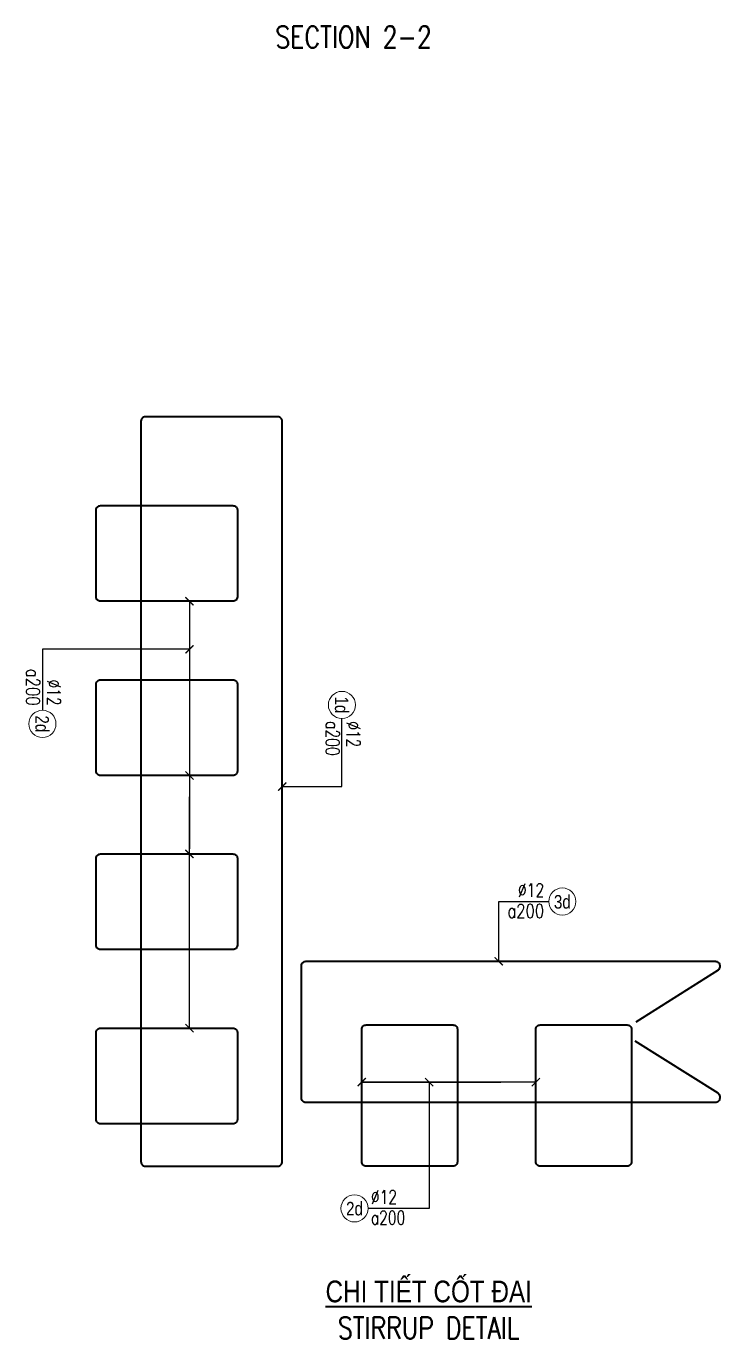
# Model space of a CAD drawing. Header units: millimetres. Extents: x -642477 to 1168880, y -27982 to 330379.
# Drawn here: x 902900 to 912474, y 66284 to 84414 of the extents above; entities that cross this region are included whole.
import ezdxf
from ezdxf.enums import TextEntityAlignment as Align

# ---------------------------------------------------------------- set-up
doc = ezdxf.new("R2010")
doc.units = ezdxf.units.MM
doc.layers.get('0').update_dxf_attribs({"lineweight": 20})
for name, color, linetype, lineweight in [('NDC_S_DIM', 1, 'Continuous', 15), ('NDC_S_ENG TITLE', 3, 'Continuous', 20), ('NDC_S_LEADER', 1, 'Continuous', 15), ('NDC_S_REBAR', 4, 'Continuous', 35), ('NDC_S_VN TEXT', 7, 'Continuous', 20), ('NDC_S_VN TITLE', 6, 'Continuous', 35)]:
    doc.layers.add(name, color=color, linetype=linetype, lineweight=lineweight)
doc.styles.add('ARIAL', font='arial.ttf', dxfattribs={"width": 0.8})
doc.styles.add('NDC_ARIAL', font='arial.ttf', dxfattribs={"width": 0.85})
doc.styles.add('NDC_DIM', font='', dxfattribs={"width": 0.75})
doc.styles.add('NDC_EN TXT', font='romans.shx', dxfattribs={"width": 0.8})
doc.styles.get('NDC_DIM').set_extended_font_data('Dotum')
doc.dimstyles.new('NDC_dim_25', dxfattribs={"dimscale": 25, "dimtxt": 2.2, "dimasz": 1.5, "dimexe": 1.5, "dimexo": 2.5, "dimgap": 1, "dimtad": 1, "dimdec": 0, "dimzin": 0, "dimdsep": 46, "dimtxsty": 'NDC_DIM', "dimblk": 'DIMMARK', "dimcen": 0.09, "dimdle": 1.2, "dimclrd": 1, "dimclre": 1, "dimclrt": 3, "dimadec": 0, "dimazin": 0, "dimtfac": 1, "dimtdec": 0, "dimtix": 1, "dimtofl": 0, "dimtmove": 0, "dimatfit": 3, "dimfxl": 6, "dimfxlon": 1, "dimtolj": 1, "dimtzin": 0, "dimarcsym": 0})

# ---------------------------------------------------------------- blocks, each defined once
blk = doc.blocks.new('DIMMARK')
at = {"layer": 'NDC_S_DIM', "color": 1}
blk.add_line((-1.5, 0), (1, 0), dxfattribs=at)
at = {"layer": 'NDC_S_DIM', "color": 2, "const_width": 0.1}
blk.add_lwpolyline([(-0.42, -0.42), (0.42, 0.42)], dxfattribs=at)
blk = doc.blocks.new('*U367')
blk.add_circle((-2.5, 0), 2.5)
at = {"layer": 'NDC_S_VN TEXT', "color": 3, "style": 'NDC_EN TXT', "width": 0.75}
for tag, p in [('DK1', (0.5, 0.85)), ('KC1', (0.5, -2.97))]:
    blk.add_attdef(tag, p, '', height=2.5, dxfattribs=at)
at = {"layer": 'NDC_S_VN TEXT', "color": 7, "style": 'ARIAL', "width": 0.8}
blk.add_attdef('SH2', text='', height=2.5, dxfattribs=at).set_placement((-2.5, 0), align=Align.MIDDLE)
blk = doc.blocks.new('*U366')
blk.add_circle((2.5, 0), 2.5)
at = {"layer": 'NDC_S_VN TEXT', "color": 3, "style": 'NDC_EN TXT'}
for tag, width, p in [('DK2', 0.75, (-0.85, 0.85)), ('KC2', 0.8, (-0.85, -2.97))]:
    blk.add_attdef(tag, text='', height=2.5, dxfattribs=dict(at, width=width)).set_placement(p, align=Align.RIGHT)
at = {"layer": 'NDC_S_VN TEXT', "color": 7, "style": 'ARIAL', "width": 0.8}
blk.add_attdef('SH3', text='', height=2.5, dxfattribs=at).set_placement((2.5, 0), align=Align.MIDDLE)

msp = doc.modelspace()

# ---------------------------------------------------------------- linework, layer by layer
at = {"layer": 'NDC_S_REBAR'}
for points in [[(906432.8, 78959.1, 0.4142136), (906372.8, 79019.1), (904542.8, 79019.1, 0.4142136), (904482.8, 78959.1), (904482.8, 78959.1), (904482.8, 68729.1, 0.4142136), (904542.8, 68669.1), (906372.8, 68669.1, 0.4142136), (906432.8, 68729.1)], [(905813.7, 77732.2), (905813.7, 76530.9, -0.4142136), (905753.7, 76470.9), (903923.7, 76470.9, -0.4142136), (903863.7, 76530.9), (903863.7, 77732.2, -0.4142136), (903923.7, 77792.2), (905753.7, 77792.2, -0.4142136)], [(905813.7, 75326.2), (905813.7, 74124.9, -0.4142136), (905753.7, 74064.9), (903923.7, 74064.9, -0.4142136), (903863.7, 74124.9), (903863.7, 75326.2, -0.4142136), (903923.7, 75386.2), (905753.7, 75386.2, -0.4142136)], [(905813.7, 72920.8), (905813.7, 71719.5, -0.4142136), (905753.7, 71659.5), (903923.7, 71659.5, -0.4142136), (903863.7, 71719.5), (903863.7, 72920.8, -0.4142136), (903923.7, 72980.8), (905753.7, 72980.8, -0.4142136)], [(905813.7, 70515.4), (905813.7, 69314.1, -0.4142136), (905753.7, 69254.1), (903923.7, 69254.1, -0.4142136), (903863.7, 69314.1), (903863.7, 70515.4, -0.4142136), (903923.7, 70575.4), (905753.7, 70575.4, -0.4142136)], [(907590.7, 70619.1), (908792, 70619.1, -0.4142136), (908852, 70559.1), (908852, 68729.1, -0.4142136), (908792, 68669.1), (907590.7, 68669.1, -0.4142136), (907530.7, 68729.1), (907530.7, 70559.1, -0.4142136)], [(909994.3, 70619.1), (911195.6, 70619.1, -0.4142136), (911255.6, 70559.1), (911255.6, 68729.1, -0.4142136), (911195.6, 68669.1), (909994.3, 68669.1, -0.4142136), (909934.3, 68729.1), (909934.3, 70559.1, -0.4142136)]]:
    msp.add_lwpolyline(points, format="xyb", close=True, dxfattribs=at)
msp.add_lwpolyline([(911303.1, 70397.5), (912445.5, 69680.6, -0.2585925), (912473.7, 69629.7), (912473.7, 69608.2, -0.4142136), (912413.7, 69548.2), (906758.7, 69548.2, -0.4142136), (906698.7, 69608.2), (906698.7, 69618.9), (906698.7, 71430.3), (906698.7, 71438.2, -0.4142136), (906758.7, 71498.2), (912413.7, 71498.2, -0.4142136), (912473.7, 71438.2), (912473.7, 71422.4, -0.2239077), (912451.9, 71376.1), (911314.3, 70655.2)], format="xyb", dxfattribs=at)

# ---------------------------------------------------------------- block references
at = {"layer": 'NDC_S_DIM', "ltscale": 80, "xscale": 75, "yscale": 75, "zscale": 75, "rotation": 270}
for name, p, values in [('*U366', (903122.6, 74965.6), {'SH3': '2d', 'DK2': '%%c12', 'KC2': 'a200'}), ('*U367', (907257.8, 74851.8), {'SH2': '1d', 'DK1': '%%c12', 'KC1': 'a200'})]:
    msp.add_blockref(name, p, dxfattribs=at).add_auto_attribs(values)
at = {"layer": 'NDC_S_DIM', "ltscale": 80, "xscale": 75, "yscale": 75, "zscale": 75}
for name, p, values in [('*U366', (910113.3, 72323.2), {'SH3': '3d', 'DK2': '%%c12', 'KC2': 'a200'}), ('*U367', (907619.1, 68085.2), {'SH2': '2d', 'DK1': '%%c12', 'KC1': 'a200'})]:
    msp.add_blockref(name, p, dxfattribs=at).add_auto_attribs(values)

# ---------------------------------------------------------------- texts
at = {"layer": 'NDC_S_ENG TITLE', "style": 'NDC_EN TXT', "width": 0.8}
for s, p in [('SECTION 2-2', (907419.2, 84264)), ('STIRRUP DETAIL', (908456.2, 66434.3))]:
    msp.add_text(s, height=300, dxfattribs=at).set_placement(p, align=Align.MIDDLE)
at = {"layer": 'NDC_S_VN TITLE', "style": 'NDC_ARIAL', "width": 0.8}
msp.add_text('%%UCHI TIẾT CỐT ĐAI', height=300, dxfattribs=at).set_placement((908456.2, 66980.8), align=Align.MIDDLE)

# ---------------------------------------------------------------- leaders
at = {"layer": 'NDC_S_LEADER'}
for points in [[(905153, 76470.9), (905153, 73052.7)], [(905153, 75807.3), (903122.6, 75807.3), (903122.6, 74965.6)], [(906432.8, 73910.6), (907257.8, 73910.6), (907257.8, 74851.8)], [(905153, 74064.9), (905153, 73052.7)], [(905153, 72980.8), (905153, 73768.8)], [(905153, 70575.4), (905153, 73655.1)], [(909422.9, 71498.2), (909422.9, 72323.2), (910113.3, 72323.2)], [(907530.7, 69828.7), (909452.9, 69828.7)], [(909933.4, 69828.7), (907530.7, 69828.7)], [(908460.8, 69828.7), (908460.8, 68085.2), (907619.1, 68085.2)], [(909933.4, 69828.7), (908494, 69828.7)]]:
    msp.add_leader(points, dimstyle='NDC_dim_25', override={"dimasz": 4.5, "dimldrblk": 'ArchTick'}, dxfattribs=at)

doc.saveas('drawing.dxf')
